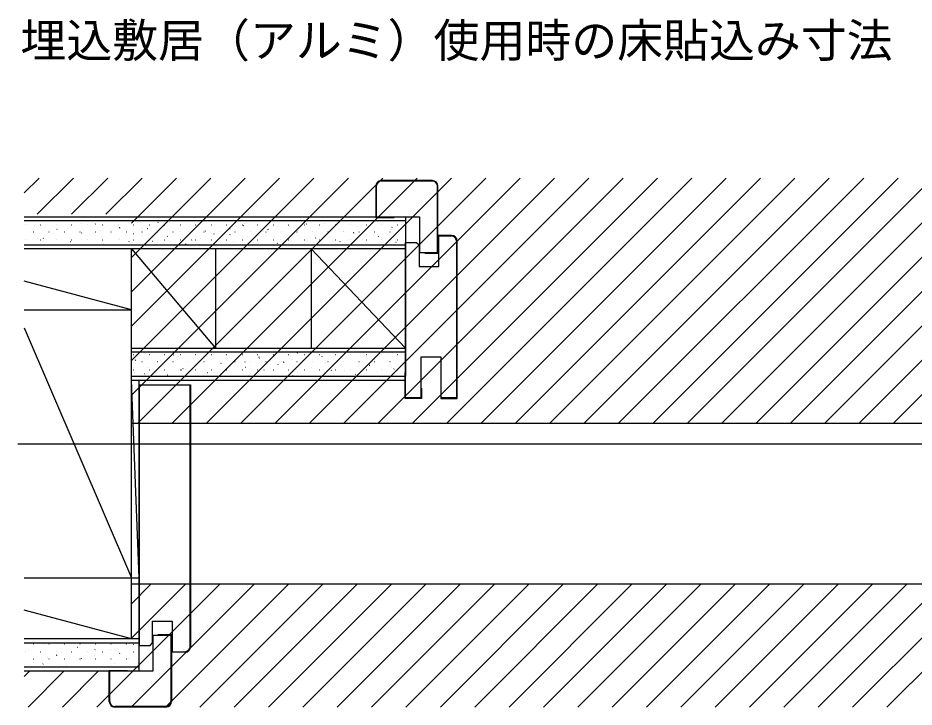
# Model space of a CAD drawing. Units: millimetres, scale not verified. Extents: x -525 to 525, y -783 to 779.
# Drawn here: x -3.5 to 172.2, y -553.6 to -418.5 of the extents above; entities that cross this region are included whole.
import ezdxf
from ezdxf.enums import TextEntityAlignment as Align

# ---------------------------------------------------------------- set-up
doc = ezdxf.new("R2010")
doc.units = ezdxf.units.MM
doc.header["$LTSCALE"] = 4
for name, color, linetype in [('0-2_USER1', 3, 'Continuous'), ('0-4_YKK_11E', 7, 'Continuous'), ('0-5_YKK_12', 2, 'Continuous'), ('0-6_YKK_13', 4, 'Continuous'), ('0-A_YSS_K', 3, 'Continuous')]:
    doc.layers.add(name, color=color, linetype=linetype)
doc.styles.add('ＭＳ ゴシック', font='')
doc.styles.get('ＭＳ ゴシック').set_extended_font_data('MS Gothic')

msp = doc.modelspace()

# ---------------------------------------------------------------- linework, layer by layer
at = {"layer": '0-4_YKK_11E'}
for p, q in [((77.787, -450.378), (67.787, -450.378)), ((77.787, -450.478), (67.787, -450.478)), ((78.787, -464.478), (78.787, -451.478)), ((26.537, -539.477), (26.537, -552.477)), ((25.537, -553.477), (15.537, -553.477)), ((25.537, -553.577), (15.537, -553.577))]:
    msp.add_line(p, q, dxfattribs=at)
for points in [[(66.687, -451.478), (66.687, -457.578), (70.287, -457.578), (70.287, -457.478)], [(66.787, -451.478), (66.787, -457.478), (75.287, -457.478), (75.287, -464.478), (78.787, -464.478)], [(76.287, -464.478), (76.287, -464.578), (78.887, -464.578), (78.887, -451.478)], [(82.537, -462.228), (82.537, -492.978), (79.537, -492.978), (79.537, -484.978), (75.537, -484.978), (75.537, -492.978), (72.537, -492.978), (72.537, -462.478), (74.687, -462.478), (75.187, -462.978), (75.187, -467.228), (79.037, -467.228), (79.037, -461.228), (81.537, -461.228)], [(81.537, -461.128), (78.937, -461.128), (78.937, -464.628), (79.037, -464.628)], [(79.537, -491.078), (79.437, -491.078), (79.437, -493.078), (82.637, -493.078), (82.637, -462.228)], [(75.537, -491.078), (75.637, -491.078), (75.637, -493.078), (72.437, -493.078), (72.437, -488.078), (72.537, -488.078)], [(30.287, -541.728), (30.287, -490.478), (26.787, -490.478), (20.287, -490.478), (20.287, -541.478), (22.437, -541.478), (22.937, -540.978), (22.937, -536.728), (26.787, -536.728), (26.787, -539.228), (26.787, -542.728), (29.287, -542.728)], [(26.887, -490.478), (26.887, -490.378), (30.387, -490.378), (30.387, -541.728)], [(29.287, -542.828), (26.687, -542.828), (26.687, -539.328), (26.787, -539.328)], [(14.537, -552.477), (14.537, -546.477), (23.037, -546.477), (23.037, -539.477), (26.537, -539.477)], [(24.037, -539.477), (24.037, -539.377), (26.637, -539.377), (26.637, -552.477)], [(14.437, -552.477), (14.437, -546.377), (18.037, -546.377), (18.037, -546.477)]]:
    msp.add_lwpolyline(points, dxfattribs=at)
for centre, radius, start, end in [((67.787, -451.478), 1.1, 90, 180), ((67.787, -451.478), 1, 90, 180), ((77.787, -451.478), 1.1, 360, 90), ((77.787, -451.478), 1, 0, 90), ((81.537, -462.228), 1.1, 0, 90), ((81.537, -462.228), 1, 0, 90), ((29.287, -541.728), 1, 270, 0), ((29.287, -541.728), 1.1, 270, 360), ((15.537, -552.477), 1.1, 180, 270), ((15.537, -552.477), 1, 180, 270), ((25.537, -552.477), 1, 270, 0), ((25.537, -552.477), 1.1, 270, 0)]:
    msp.add_arc(centre, radius, start, end, dxfattribs=at)
at = {"layer": '0-5_YKK_12'}
msp.add_line((-3.463, -501.978), (291.91, -501.978), dxfattribs=at)
at = {"layer": '0-6_YKK_13'}
for p, q in [((-2.213, -452.786), (0.695, -449.878)), ((0.33, -456.978), (7.43, -449.878)), ((7.066, -456.978), (14.165, -449.878)), ((13.801, -456.978), (20.9, -449.878)), ((18.787, -458.726), (27.635, -449.878)), ((18.787, -465.462), (34.371, -449.878)), ((18.787, -472.197), (41.106, -449.878)), ((18.787, -478.932), (47.841, -449.878)), ((18.787, -485.667), (54.576, -449.878)), ((18.787, -492.402), (61.311, -449.878)), ((19.947, -497.978), (68.046, -449.878)), ((26.682, -497.978), (74.782, -449.878)), ((33.417, -497.978), (81.517, -449.878)), ((40.153, -497.978), (88.252, -449.878)), ((46.888, -497.978), (94.987, -449.878)), ((53.623, -497.978), (101.722, -449.878)), ((60.358, -497.978), (108.458, -449.878)), ((67.093, -497.978), (115.193, -449.878)), ((73.829, -497.978), (121.928, -449.878)), ((80.564, -497.978), (128.663, -449.878)), ((87.299, -497.978), (135.398, -449.878)), ((94.034, -497.978), (142.134, -449.878)), ((100.769, -497.978), (148.869, -449.878)), ((107.505, -497.978), (155.604, -449.878)), ((114.24, -497.978), (162.339, -449.878)), ((120.975, -497.978), (169.074, -449.878)), ((127.71, -497.978), (175.81, -449.878)), ((134.445, -497.978), (182.545, -449.878)), ((141.181, -497.978), (189.28, -449.878)), ((147.916, -497.978), (196.015, -449.878)), ((154.651, -497.978), (202.75, -449.878)), ((161.386, -497.978), (209.486, -449.878)), ((168.121, -497.978), (216.221, -449.878)), ((270.037, -497.978), (18.787, -497.978)), ((11.994, -553.577), (36.093, -529.478)), ((18.729, -553.577), (42.829, -529.478)), ((270.037, -529.478), (18.787, -529.478)), ((18.787, -533.314), (22.623, -529.478)), ((18.787, -540.049), (29.358, -529.478)), ((25.464, -553.577), (49.564, -529.478)), ((32.2, -553.577), (56.299, -529.478)), ((38.935, -553.577), (63.034, -529.478)), ((45.67, -553.577), (69.769, -529.478)), ((52.405, -553.577), (76.505, -529.478)), ((59.14, -553.577), (83.24, -529.478)), ((65.875, -553.577), (89.975, -529.478)), ((72.611, -553.577), (96.71, -529.478)), ((79.346, -553.577), (103.445, -529.478)), ((86.081, -553.577), (110.181, -529.478)), ((92.816, -553.577), (116.916, -529.478)), ((99.551, -553.577), (123.651, -529.478)), ((106.287, -553.577), (130.386, -529.478)), ((113.022, -553.577), (137.121, -529.478)), ((119.757, -553.577), (143.856, -529.478)), ((126.492, -553.577), (150.592, -529.478)), ((133.227, -553.577), (157.327, -529.478)), ((139.963, -553.577), (164.062, -529.478)), ((146.698, -553.577), (170.797, -529.478)), ((153.433, -553.577), (177.532, -529.478)), ((160.168, -553.577), (184.268, -529.478)), ((166.903, -553.577), (191.003, -529.478)), ((-2.213, -547.578), (-1.112, -546.477)), ((-1.476, -553.577), (5.624, -546.477)), ((5.259, -553.577), (12.359, -546.477))]:
    msp.add_line(p, q, dxfattribs=at)
at = {"layer": '0-A_YSS_K'}
for p, q in [((-2.213, -457.478), (72.537, -457.478)), ((72.537, -458.228), (-2.213, -458.228)), ((23.961, -458.578), (24.045, -458.523)), ((50.15, -458.312), (50.159, -458.308)), ((66.289, -458.279), (66.298, -458.275)), ((72.537, -457.478), (72.537, -488.728)), ((-2.07, -459.017), (-2.02, -459.017)), ((-0.302, -459.132), (-0.293, -459.129)), ((0.97, -459.017), (1.02, -459.017)), ((4.01, -459.017), (4.06, -459.017)), ((4.175, -459.922), (4.258, -459.866)), ((6.207, -459.668), (6.217, -459.665)), ((7.05, -459.017), (7.1, -459.017)), ((8.95, -458.697), (8.96, -458.693)), ((10.09, -459.017), (10.14, -459.017)), ((11.667, -458.881), (11.75, -458.825)), ((12.716, -460.204), (12.726, -460.2)), ((13.13, -459.017), (13.18, -459.017)), ((15.46, -459.232), (15.469, -459.229)), ((16.17, -459.017), (16.22, -459.017)), ((16.47, -459.62), (16.553, -459.564)), ((19.21, -459.017), (19.26, -459.017)), ((21.969, -459.768), (21.978, -459.765)), ((22.25, -459.017), (22.3, -459.017)), ((25.089, -458.663), (25.098, -458.66)), ((25.29, -459.017), (25.34, -459.017)), ((28.33, -459.017), (28.38, -459.017)), ((31.37, -459.017), (31.42, -459.017)), ((31.598, -459.199), (31.608, -459.196)), ((33.258, -460.261), (33.342, -460.205)), ((34.41, -459.017), (34.46, -459.017)), ((37.45, -459.017), (37.5, -459.017)), ((38.107, -459.735), (38.117, -459.732)), ((40.49, -459.017), (40.54, -459.017)), ((40.75, -459.22), (40.834, -459.164)), ((40.898, -458.747), (40.907, -458.744)), ((43.53, -459.017), (43.58, -459.017)), ((44.617, -460.271), (44.626, -460.268)), ((45.553, -459.959), (45.636, -459.903)), ((46.57, -459.017), (46.62, -459.017)), ((47.407, -459.283), (47.416, -459.28)), ((49.61, -459.017), (49.66, -459.017)), ((52.65, -459.017), (52.7, -459.017)), ((53.045, -458.918), (53.128, -458.862)), ((53.916, -459.819), (53.926, -459.816)), ((55.69, -459.017), (55.74, -459.017)), ((56.659, -458.848), (56.669, -458.844)), ((58.73, -459.017), (58.78, -459.017)), ((61.77, -459.017), (61.82, -459.017)), ((63.169, -459.384), (63.178, -459.38)), ((64.81, -459.017), (64.86, -459.017)), ((67.85, -459.017), (67.9, -459.017)), ((69.678, -459.919), (69.687, -459.916)), ((69.834, -459.559), (69.917, -459.504)), ((70.89, -459.017), (70.94, -459.017)), ((-2.07, -462.007), (-2.02, -462.007)), ((-0.455, -460.392), (-0.405, -460.392)), ((0.297, -461.761), (0.306, -461.758)), ((0.97, -462.007), (1.02, -462.007)), ((1.486, -461.702), (1.569, -461.646)), ((2.585, -460.392), (2.635, -460.392)), ((3.417, -460.656), (3.426, -460.653)), ((4.01, -462.007), (4.06, -462.007)), ((5.625, -460.392), (5.675, -460.392)), ((7.05, -462.007), (7.1, -462.007)), ((8.665, -460.392), (8.715, -460.392)), ((8.978, -460.661), (9.061, -460.605)), ((9.926, -461.192), (9.936, -461.189)), ((10.09, -462.007), (10.14, -462.007)), ((11.705, -460.392), (11.755, -460.392)), ((13.13, -462.007), (13.18, -462.007)), ((14.745, -460.392), (14.795, -460.392)), ((16.17, -462.007), (16.22, -462.007)), ((16.436, -461.728), (16.445, -461.724)), ((17.785, -460.392), (17.835, -460.392)), ((19.21, -462.007), (19.26, -462.007)), ((19.226, -460.74), (19.235, -460.736)), ((20.825, -460.392), (20.875, -460.392)), ((22.25, -462.007), (22.3, -462.007)), ((23.865, -460.392), (23.915, -460.392)), ((25.29, -462.007), (25.34, -462.007)), ((25.735, -461.276), (25.744, -461.272)), ((25.766, -461.302), (25.85, -461.247)), ((26.905, -460.392), (26.955, -460.392)), ((28.33, -462.007), (28.38, -462.007)), ((28.478, -460.304), (28.488, -460.301)), ((29.945, -460.392), (29.995, -460.392)), ((30.569, -462.041), (30.652, -461.985)), ((31.37, -462.007), (31.42, -462.007)), ((32.244, -461.812), (32.254, -461.808)), ((32.985, -460.392), (33.035, -460.392)), ((34.41, -462.007), (34.46, -462.007)), ((34.987, -460.84), (34.997, -460.837)), ((36.025, -460.392), (36.075, -460.392)), ((37.45, -462.007), (37.5, -462.007)), ((38.061, -461), (38.144, -460.944)), ((39.065, -460.392), (39.115, -460.392)), ((40.49, -462.007), (40.54, -462.007)), ((41.497, -461.376), (41.506, -461.373)), ((42.105, -460.392), (42.155, -460.392)), ((43.53, -462.007), (43.58, -462.007)), ((45.145, -460.392), (45.195, -460.392)), ((46.57, -462.007), (46.62, -462.007)), ((48.006, -461.912), (48.015, -461.909)), ((48.185, -460.392), (48.235, -460.392)), ((49.61, -462.007), (49.66, -462.007)), ((51.126, -460.807), (51.135, -460.804)), ((51.225, -460.392), (51.275, -460.392)), ((52.65, -462.007), (52.7, -462.007)), ((54.265, -460.392), (54.315, -460.392)), ((54.85, -461.641), (54.933, -461.586)), ((55.69, -462.007), (55.74, -462.007)), ((57.305, -460.392), (57.355, -460.392)), ((57.635, -461.343), (57.645, -461.34)), ((58.73, -462.007), (58.78, -462.007)), ((60.345, -460.392), (60.395, -460.392)), ((60.425, -460.355), (60.435, -460.352)), ((61.77, -462.007), (61.82, -462.007)), ((62.342, -460.6), (62.425, -460.545)), ((63.385, -460.392), (63.435, -460.392)), ((64.144, -461.879), (64.154, -461.876)), ((64.81, -462.007), (64.86, -462.007)), ((66.425, -460.392), (66.475, -460.392)), ((66.935, -460.891), (66.944, -460.887)), ((67.144, -461.339), (67.228, -461.284)), ((67.85, -462.007), (67.9, -462.007)), ((69.465, -460.392), (69.515, -460.392)), ((70.89, -462.007), (70.94, -462.007)), ((-2.213, -462.978), (72.537, -462.978)), ((72.537, -463.728), (-2.213, -463.728)), ((6.806, -462.297), (6.816, -462.293)), ((13.315, -462.833), (13.325, -462.829)), ((18.274, -462.343), (18.358, -462.288)), ((18.787, -475.728), (18.787, -463.728)), ((18.787, -463.728), (35.287, -483.228)), ((22.945, -462.264), (22.954, -462.26)), ((29.454, -462.8), (29.463, -462.796)), ((35.287, -463.728), (35.287, -483.228)), ((38.753, -462.347), (38.763, -462.344)), ((45.263, -462.883), (45.272, -462.88)), ((47.358, -462.682), (47.441, -462.627)), ((54.037, -463.728), (54.037, -483.228)), ((54.037, -463.728), (72.537, -483.228)), ((54.515, -462.448), (54.525, -462.445)), ((59.652, -462.38), (59.736, -462.325)), ((70.654, -462.415), (70.663, -462.411)), ((18.787, -475.728), (-2.213, -470.101)), ((-2.213, -475.728), (18.787, -475.728)), ((18.787, -528.228), (18.787, -475.728)), ((-2.213, -479.228), (18.787, -528.228)), ((18.787, -483.228), (72.537, -483.228)), ((72.537, -483.978), (18.787, -483.978)), ((19.21, -484.447), (19.26, -484.447)), ((21.523, -484.313), (21.533, -484.309)), ((22.25, -484.447), (22.3, -484.447)), ((25.29, -484.447), (25.34, -484.447)), ((27.031, -484.553), (27.115, -484.498)), ((28.033, -484.849), (28.042, -484.845)), ((28.33, -484.447), (28.38, -484.447)), ((31.37, -484.447), (31.42, -484.447)), ((34.41, -484.447), (34.46, -484.447)), ((37.285, -484.413), (37.294, -484.41)), ((37.45, -484.447), (37.5, -484.447)), ((40.49, -484.447), (40.54, -484.447)), ((43.53, -484.447), (43.58, -484.447)), ((46.57, -484.447), (46.62, -484.447)), ((49.61, -484.447), (49.66, -484.447)), ((51.312, -484.154), (51.395, -484.098)), ((52.65, -484.447), (52.7, -484.447)), ((53.423, -484.38), (53.433, -484.377)), ((55.69, -484.447), (55.74, -484.447)), ((56.115, -484.893), (56.198, -484.837)), ((58.73, -484.447), (58.78, -484.447)), ((61.77, -484.447), (61.82, -484.447)), ((64.81, -484.447), (64.86, -484.447)), ((67.85, -484.447), (67.9, -484.447)), ((69.232, -484.464), (69.242, -484.461)), ((70.89, -484.447), (70.94, -484.447)), ((19.539, -485.594), (19.623, -485.539)), ((20.825, -485.822), (20.875, -485.822)), ((23.865, -485.822), (23.915, -485.822)), ((25.242, -485.837), (25.252, -485.833)), ((26.905, -485.822), (26.955, -485.822)), ((29.945, -485.822), (29.995, -485.822)), ((31.752, -486.373), (31.761, -486.369)), ((32.985, -485.822), (33.035, -485.822)), ((34.542, -485.385), (34.551, -485.381)), ((36.025, -485.822), (36.075, -485.822)), ((36.328, -486.236), (36.411, -486.18)), ((39.065, -485.822), (39.115, -485.822)), ((41.051, -485.92), (41.06, -485.917)), ((42.105, -485.822), (42.155, -485.822)), ((43.794, -484.949), (43.804, -484.946)), ((43.82, -485.195), (43.903, -485.139)), ((45.145, -485.822), (45.195, -485.822)), ((47.56, -486.456), (47.57, -486.453)), ((48.185, -485.822), (48.235, -485.822)), ((48.623, -485.934), (48.706, -485.878)), ((50.303, -485.485), (50.313, -485.482)), ((51.225, -485.822), (51.275, -485.822)), ((54.265, -485.822), (54.315, -485.822)), ((56.813, -486.021), (56.822, -486.018)), ((57.305, -485.822), (57.355, -485.822)), ((59.933, -484.916), (59.942, -484.913)), ((60.345, -485.822), (60.395, -485.822)), ((63.322, -486.557), (63.331, -486.554)), ((63.385, -485.822), (63.435, -485.822)), ((65.411, -486.575), (65.495, -486.52)), ((66.425, -485.822), (66.475, -485.822)), ((66.442, -485.452), (66.451, -485.449)), ((69.465, -485.822), (69.515, -485.822)), ((19.21, -487.437), (19.26, -487.437)), ((19.379, -487.913), (19.388, -487.91)), ((21.344, -488.318), (21.428, -488.262)), ((22.122, -486.942), (22.132, -486.938)), ((22.25, -487.437), (22.3, -487.437)), ((25.29, -487.437), (25.34, -487.437)), ((28.33, -487.437), (28.38, -487.437)), ((28.631, -487.478), (28.641, -487.474)), ((28.836, -487.277), (28.919, -487.221)), ((31.37, -487.437), (31.42, -487.437)), ((33.639, -488.016), (33.722, -487.96)), ((34.41, -487.437), (34.46, -487.437)), ((35.141, -488.013), (35.15, -488.01)), ((37.45, -487.437), (37.5, -487.437)), ((38.261, -486.909), (38.27, -486.905)), ((40.49, -487.437), (40.54, -487.437)), ((41.131, -486.975), (41.214, -486.919)), ((43.53, -487.437), (43.58, -487.437)), ((44.77, -487.444), (44.779, -487.441)), ((46.57, -487.437), (46.62, -487.437)), ((49.61, -487.437), (49.66, -487.437)), ((51.279, -487.98), (51.289, -487.977)), ((52.65, -487.437), (52.7, -487.437)), ((54.07, -486.992), (54.079, -486.989)), ((55.69, -487.437), (55.74, -487.437)), ((57.919, -487.616), (58.003, -487.561)), ((58.73, -487.437), (58.78, -487.437)), ((60.579, -487.528), (60.588, -487.525)), ((61.77, -487.437), (61.82, -487.437)), ((62.722, -488.355), (62.805, -488.3)), ((64.81, -487.437), (64.86, -487.437)), ((67.088, -488.064), (67.097, -488.061)), ((67.85, -487.437), (67.9, -487.437)), ((69.831, -487.093), (69.841, -487.089)), ((70.214, -487.314), (70.297, -487.259)), ((70.89, -487.437), (70.94, -487.437)), ((18.787, -488.728), (72.537, -488.728)), ((20.287, -528.228), (18.787, -489.478)), ((18.787, -489.478), (72.537, -489.478)), ((20.287, -546.477), (20.287, -489.478)), ((25.888, -488.449), (25.898, -488.446)), ((41.65, -488.549), (41.659, -488.546)), ((50.427, -488.657), (50.511, -488.602)), ((57.789, -488.516), (57.798, -488.513)), ((-2.213, -528.228), (20.287, -528.228)), ((-2.213, -528.228), (20.287, -528.228)), ((18.787, -540.227), (18.787, -528.228)), ((18.787, -540.227), (-2.213, -534.6)), ((20.287, -540.227), (-2.213, -540.227)), ((-2.213, -540.977), (20.287, -540.977)), ((-2.07, -542.767), (-2.02, -542.767)), ((-1.387, -542.381), (-1.378, -542.377)), ((-0.455, -541.152), (-0.405, -541.152)), ((0.97, -542.767), (1.02, -542.767)), ((1.733, -541.276), (1.742, -541.272)), ((2.585, -541.152), (2.635, -541.152)), ((4.01, -542.767), (4.06, -542.767)), ((5.625, -541.152), (5.675, -541.152)), ((7.05, -542.767), (7.1, -542.767)), ((8.242, -541.812), (8.251, -541.808)), ((8.665, -541.152), (8.715, -541.152)), ((10.09, -542.767), (10.14, -542.767)), ((11.615, -542.352), (11.699, -542.297)), ((11.705, -541.152), (11.755, -541.152)), ((13.13, -542.767), (13.18, -542.767)), ((14.745, -541.152), (14.795, -541.152)), ((14.751, -542.347), (14.761, -542.344)), ((16.17, -542.767), (16.22, -542.767)), ((17.541, -541.359), (17.551, -541.356)), ((17.785, -541.152), (17.835, -541.152)), ((19.107, -541.311), (19.191, -541.256)), ((19.21, -542.767), (19.26, -542.767)), ((-0.455, -544.142), (-0.405, -544.142)), ((2.379, -543.888), (2.388, -543.884)), ((2.585, -544.142), (2.635, -544.142)), ((4.123, -543.393), (4.207, -543.338)), ((5.122, -542.916), (5.131, -542.913)), ((5.625, -544.142), (5.675, -544.142)), ((8.665, -544.142), (8.715, -544.142)), ((8.888, -544.424), (8.897, -544.42)), ((8.926, -544.132), (9.009, -544.077)), ((11.631, -543.452), (11.641, -543.449)), ((11.705, -544.142), (11.755, -544.142)), ((14.745, -544.142), (14.795, -544.142)), ((16.418, -543.091), (16.501, -543.036)), ((17.785, -544.142), (17.835, -544.142)), ((18.14, -543.988), (18.15, -543.985)), ((20.287, -545.727), (-2.213, -545.727)), ((-0.411, -544.876), (-0.402, -544.873)), ((1.434, -545.173), (1.517, -545.118)), ((6.098, -545.412), (6.107, -545.408)), ((15.397, -544.96), (15.407, -544.956)), ((-2.213, -546.477), (20.287, -546.477))]:
    msp.add_line(p, q, dxfattribs=at)

# ---------------------------------------------------------------- texts
at = {"layer": '0-2_USER1', "style": 'ＭＳ ゴシック'}
msp.add_text('埋込敷居（アルミ）使用時の床貼込み寸法', height=6.598, dxfattribs=at).set_placement((-2.98, -428.165), align=Align.BOTTOM_LEFT)

doc.saveas('drawing.dxf')
